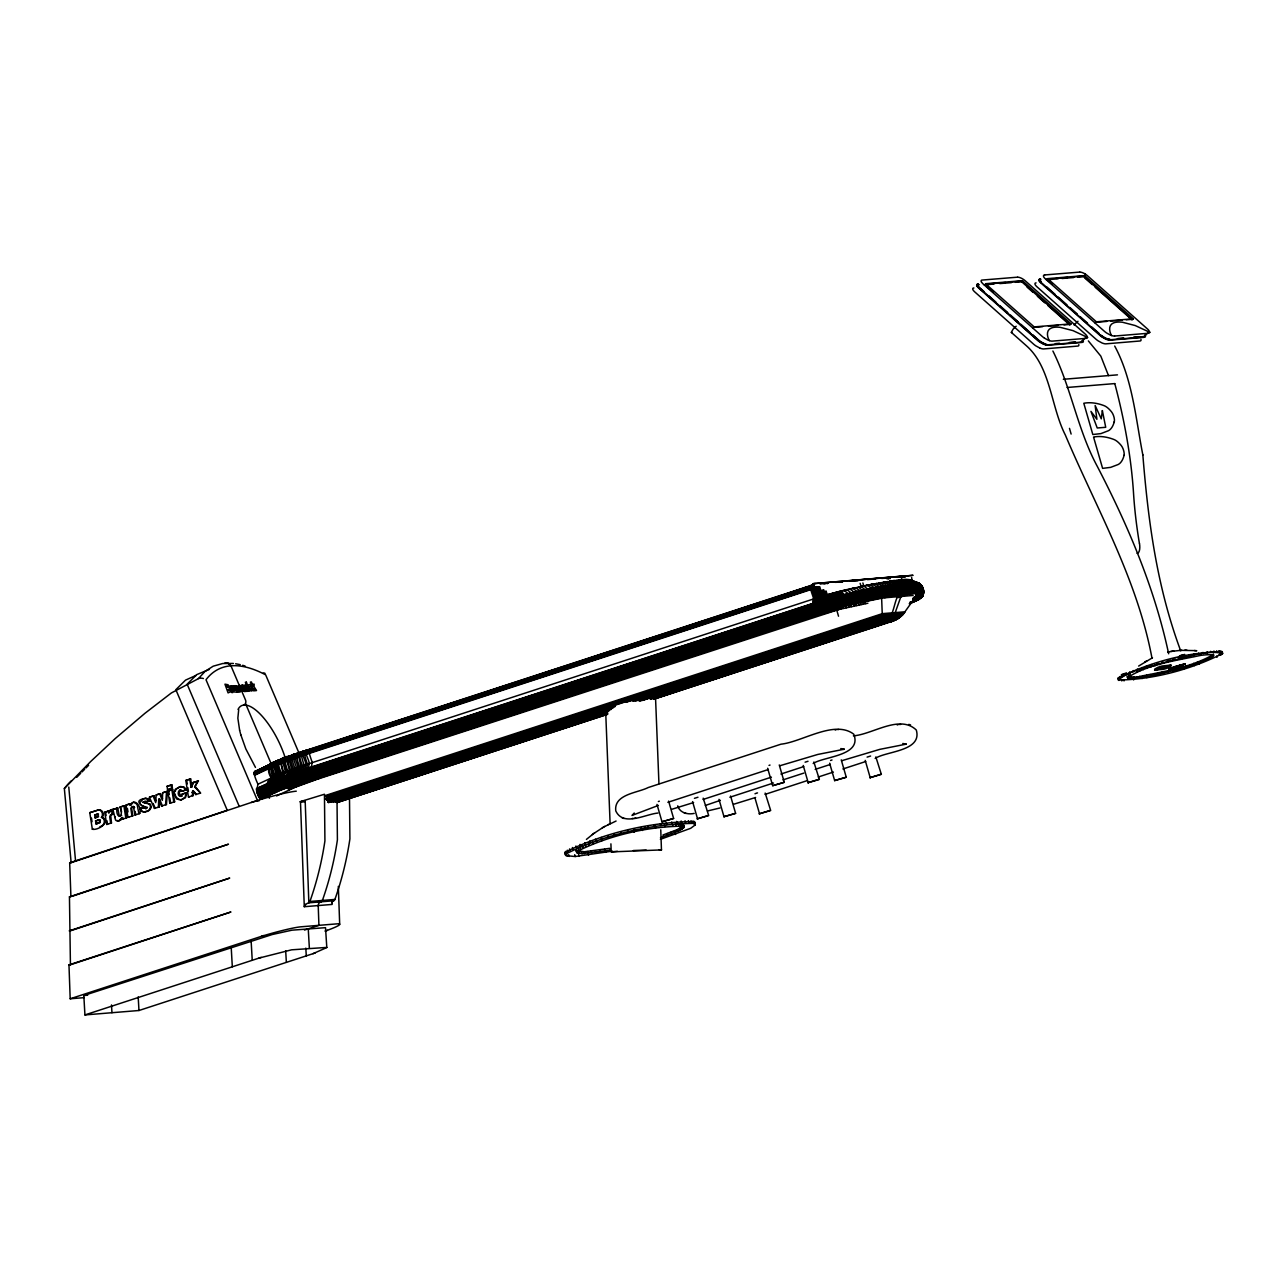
<?xml version="1.0" encoding="UTF-8"?>
<svg xmlns="http://www.w3.org/2000/svg" width="1287" height="1287" viewBox="0 0 1287 1287"><rect width="100%" height="100%" fill="white"/><g stroke="black" fill="none" stroke-linecap="round" stroke-linejoin="round"><path stroke-width="1.5" d="M922.94 595.398L920.945 593.677L915.877 593.21L894.175 595.672L851.238 604.472L822.94 612.194L307.786 780.356L280.743 790.089L260.521 799.34L256.628 791.006L257.947 784.217C258.397 784.909 249.839 768.162 257.368 771.621M909.217 603.732L920.704 598.326L922.65 596.122L923.197 592.857L919.867 595.833L913.207 598.841M258.494 796.331L278.555 787.177L306.145 777.235L820.559 609.298L847.602 601.737L889.977 592.808L912.805 589.639L923.294 590.846L922.731 596.106L923.004 593.323L919.159 592.133L898.696 593.806L854.407 602.622L820.35 611.856L307.207 779.407L279.922 789.221L259.797 798.407M911.067 587.258L921.235 587.532L923.133 588.642L923.069 589.993L920.543 584.604L923.004 588.481L923.406 593.291L922.827 588.931L911.26 588.079L908.011 582.528L901.334 579.649L909.684 579.665L913.641 581.853M815.749 614.462L812.692 605.807L813.513 598.873C815.073 600.643 806.563 582.561 812.837 585.923L306.209 751.399C295.962 759.25 258.574 756.981 271.107 777.863C265.653 781.852 265.315 790.427 270.527 794.513M818.757 613.497L815.797 604.81L816.135 598.037L813.143 587.001L813.995 584.491M912.853 602.316C912.95 597.039 921.025 598.326 923.165 593.693M847.811 605.276L845.897 596.283L840.894 591.006L821.573 596.348L304.231 765.218L278.442 774.629L257.947 784.217M158.719 799.227L158.398 807.078L159.25 806.949L159.572 799.098L158.719 799.227L161.551 806.016L162.403 805.887L159.572 799.098M161.551 806.016L166.441 804.536L167.423 791.328L162.661 792.76L162.355 800.337L159.652 793.773L156.177 794.948L155.695 802.638L153.153 795.961L149.389 797.216L154.424 808.397L155.293 808.284L153.121 803.49M254.585 775.289L275.772 765.379L301.56 755.952L810.842 589.623C810.102 584.974 817.84 584.813 810.569 587.837M166.57 791.457L165.589 804.665L166.441 804.536M897.377 577.3L901.463 576.962M851.238 604.472L850.627 598.471L848.23 593.597L843.902 590.315L840.894 591.006M259.121 797.393L279.182 788.239L306.644 778.362L814.671 612.451C849.919 602.493 887.033 589.977 923.471 591.94M854.327 603.764L853.748 597.747L851.544 593.162L846.878 589.623L843.902 590.315M910.729 603.153C938.577 590.91 913.867 586.341 896.733 592.084C868.902 596.862 841.199 602.879 814.333 611.711L306.306 777.621L278.748 787.531L258.703 796.685M857.367 603.072L856.836 597.039L854.6 592.47L849.822 588.963L846.878 589.623M860.359 602.396L859.861 596.364L857.609 591.795L852.702 588.304L849.822 588.963M863.304 601.753L862.853 595.704L860.553 591.151L855.533 587.676L852.702 588.304M612.435 851.125L575.192 856.515L565.942 855.646L564.945 852.348C604.07 832.705 650.514 821.926 694.288 821.556L695.286 824.87L690.701 828.297L660.392 839.333M565.347 854.986L564.945 852.348M576.045 850.514L577.059 852.863L581.981 853.635L610.199 850.16L609.684 848.342L584.201 851.769L576.045 850.514L577.059 852.863M576.576 852.316L576.673 851.624C609.041 835.376 647.474 826.447 683.687 826.157L684.089 827.396L680.292 830.228L660.44 837.773M694.883 822.232L693.934 824.066M922.184 596.927L923.567 591.666L921.412 585.488L911.228 584.539L873.149 590.636L826.897 601.817L304.713 772.103L277.155 782.029L256.708 791.376M921.782 597.361L923.439 593.806L923.439 589.752L919.336 588.4L911.341 588.481L871.766 595.077L825.755 606.418L305.695 776.077L278.024 786.035L257.947 795.205M866.199 601.109L864.526 592.068L858.332 587.081L873.921 583.88C880.244 585.118 883.783 591.891 882.383 597.795M910.81 602.799L910.231 601.978M869.031 600.514L867.583 591.811L861.067 586.486L860.134 583.301M305.035 751.19C296.283 750.192 300.498 761.47 302.638 765.749L301.158 772.892L304.343 781.515M871.83 599.919L870.398 591.216L863.738 585.923L862.885 582.947M912.789 580.968L919.594 583.638L919.529 584.974M922.023 586.309L921.83 587.371L918.596 582.963L920.672 584.732L922.055 588.931L920.704 598.326M921.798 586.293L921.363 587.419L920.993 585.344M257.078 792.889L277.332 783.638L305.003 773.68L823.921 604.359L868.258 593.275L909.089 586.245L922.216 586.952L921.942 594.047M922.827 590.395L922.457 587.033M922.65 587.403L922.248 590.041L922.345 586.727L918.065 584.893L893.178 587.274L849.774 596.171L820.286 604.214L304.778 772.49L277.188 782.432L256.773 791.746M923.406 590.427L923.133 588.642M922.892 595.736L923.567 592.985M923.551 592.921L923.326 589.462M874.549 599.356C875.691 593.532 872.522 586.904 866.376 585.376M877.219 598.809C878.442 592.969 875.16 586.277 868.95 584.861M814.349 584.668L812.515 585.102L812.322 587.692L815.25 598.31L814.944 606.306L817.728 613.835M810.585 586.695L813.963 585.617L813.561 605.131L816.682 614.172L814.623 609.427L305.566 775.675L277.879 785.649L257.77 794.819M879.841 598.294C881.145 592.422 877.734 585.682 871.46 584.362M238.706 709.587L237.854 718.178L239.623 730.26M884.877 597.329C886.341 591.376 882.689 584.588 876.318 583.429M812.95 584.942C808.542 587.065 815.379 595.945 814.381 598.6C811.856 601.238 815.218 606.515 813.159 608.156L305.099 774.082L277.413 784.04L257.191 793.275M915.877 593.21L916.312 587.869L913.641 581.869M887.29 596.878C888.85 590.91 885.07 584.073 878.651 582.995M921.926 596.991L922.361 592.487L920.784 591.94L902.734 592.824L860.472 600.852L823.439 610.505L307.014 779.053L279.665 788.899L259.572 798.085M889.655 596.444C891.28 590.443 887.386 583.574 880.919 582.577M1124.13 455.196A6.676 2.542 71.9 0 0 1121.25 445.543A32.867 12.532 71.9 0 0 1113.689 439.398A199.405 76.046 71.9 0 0 1093.548 437.033L1102.605 468.371L1110.665 467.358L1118.13 464.527A49.421 18.838 71.9 0 0 1124.098 455.292L1124.098 455.164M891.955 596.042C893.661 590.025 889.639 583.124 883.139 582.191L885.279 581.837C891.827 582.689 895.945 589.607 894.175 595.672M911.453 602.863L911.695 601.769L910.182 602.348M912.161 602.589L922.168 596.187M309.54 779.777L306.451 771.138L307.48 764.14C305.807 759.346 302.059 749.758 307.207 749.903C303.78 753.394 309.62 759.941 309.121 763.593L308.22 770.559L311.293 779.214M896.331 595.318C898.181 589.237 893.934 582.271 887.354 581.499M291.57 785.971L288.175 777.428L290.733 769.899C288.288 766.521 284.894 754.262 292.857 755.662C285.73 754.198 291.409 767.985 292.133 769.401L289.704 776.881L293.082 785.44M898.406 594.996C900.337 588.883 895.977 581.885 889.365 581.177L894.964 580.373C901.672 580.92 906.354 587.966 904.23 594.16M140.106 802.364L143.018 799.163M913.513 602.043L913.11 598.037M921.283 597.844L921.798 592.551L916.183 595.881M1114.075 422.442L1114.301 421.686A7.465 2.847 71.9 0 1 1114.075 422.442A49.566 18.903 71.9 0 1 1108.38 430.743L1100.916 433.606L1092.824 434.523L1083.799 403.265A199.405 76.046 71.9 0 1 1103.94 405.598A32.867 12.532 71.9 0 1 1111.501 411.808A6.676 2.542 71.9 0 1 1114.397 421.444M900.433 594.691C902.412 588.545 897.956 581.531 891.296 580.887M923.31 593.886L922.811 594.771M923.02 595.334L923.342 594.208M299.839 753.522C292.535 750.353 300.128 767.309 299.517 766.811L297.764 774.05L300.997 782.657M902.364 594.417C904.423 588.239 899.854 581.209 893.162 580.614M914.156 601.785L914.526 597.892L922.859 592.873L921.267 596.348L913.191 600.434M914.767 601.528L914.333 596.669M906.016 593.934C908.204 587.709 903.426 580.646 896.685 580.147M918.419 592.937L902.847 614.671L897.425 618.983L890.958 621.75L880.71 622.795L882.351 616.763L881.643 598.326M915.347 601.27L915.668 596.541L914.413 597.071M907.737 593.725C909.989 587.483 905.099 580.405 898.342 579.954L899.919 579.793C906.692 580.18 911.679 587.29 909.378 593.548M915.91 601.029L916.312 596.701L922.827 592.454M898.02 597.618L910.906 593.404L911.26 588.079M916.457 600.788L916.875 596.444L915.717 594.288M112.371 809.475L108.655 812.757L110.167 810.134L112.371 809.475L113.127 814.14L110.409 814.977L109.717 816.811L110.634 823.117L111.486 822.988L110.746 815.572L112.178 814.365M916.955 600.562L916.811 593.79M910.874 593.404L911.051 587.258L907.657 582.271L868.612 588.786L824.018 599.758L304.585 769.224L276.319 779.439L256.499 788.593M923.229 594.61L922.329 596.541M917.454 600.337L917.583 594.337L920.334 592.76L920.044 598.841M912.226 593.323C914.703 586.985 909.426 579.842 902.605 579.568M897.554 596.669C893.435 604.343 893.709 618.838 883.477 622.57L650.08 698.921M901.608 594.594L894.095 615.797L890.781 620.061L886.92 622.297M331.998 900.466L332.143 904.423L304.279 906.708L305.148 904.166M913.529 593.259C916.038 586.904 910.681 579.745 903.844 579.504M917.904 600.112L917.47 592.551M811.534 585.81L812.708 585.022M914.751 593.21C917.309 586.856 911.872 579.681 905.018 579.472M918.339 599.887C919.079 597.988 919.545 592.631 917.164 593.162M918.741 599.694L918.516 592.487M916.939 593.227C919.465 587.387 914.671 579.182 907.657 582.271M917.904 593.259L917.904 586.325L913.722 582.078M918.789 593.323L918.805 586.389L914.687 582.126M919.594 593.42L919.61 586.486L915.572 582.191M920.302 593.532L920.334 586.599L916.376 582.287M919.224 599.42L919.224 592.583L917.325 593.548M920.945 593.677L921.508 588.754L919.529 584.234L909.394 583.976L869.996 590.54L824.468 601.753L304.633 771.347L277.155 781.225L256.58 790.636M922.312 594.256L922.216 586.952M922.602 594.514L920.446 593.146L913.657 592.857L889.751 596.058L847.811 604.906L821.733 612.194L307.593 780.051L280.453 789.816L260.28 799.034M146.75 803.136L143.066 802.139L150.096 800.787L148.649 798.825L145.367 798.39M144.128 811.968L149.372 810.376L151.351 807.351L150.338 804.102L144.466 802.943L144.771 801.19M198.439 780.919L193.854 782.464L191.103 787.354L193.002 782.576L198.439 780.919L194.707 787.017L200.547 793.082L195.56 786.888M315.202 952.959L138.964 1010.504L84.926 1014.928L83.816 995.494L272.217 934.539L291.956 930.179L325.514 927.67L326.801 947.554L313.014 953.667M814.478 598.632C845.591 590.073 877.943 580.759 910.536 579.954M147.394 807.769L145.801 808.847L144.546 807.544C137.371 806.434 140.412 813.191 144.981 811.856M304.729 751.318L307.207 749.903M297.587 753.506C291.522 754.214 298.407 765.298 297.989 767.342L296.09 774.629L299.356 783.22M296.155 784.33L292.841 775.771L295.013 768.371C293.774 765.524 288.513 753.297 296.509 754.102C289.945 753.764 296.573 766.28 296.493 767.856L294.45 775.192L297.747 783.783M286.39 758.719C278.072 754.922 282.432 770.881 284.186 772.345C279.617 776.817 280.325 784.314 284.54 788.593M193.5 790.668L193.243 795.543L192.39 795.656L192.648 790.797L196.251 794.529L194.417 791.955M304.343 752.332C297.329 747.827 304.842 766.698 304.231 765.218L302.912 772.313L306.065 780.936M194.707 787.017L197.587 781.048M295.913 753.909C287.274 753.667 291.618 764.945 293.565 768.886L291.248 776.318L294.61 784.893M886.711 578.619L889.88 577.96L886.92 578.523M673.616 818.452L662.001 821.782L673.616 818.452L668.596 801.093M735.601 813.368L723.986 816.698L735.601 813.368L730.582 796.01M772.683 785.681L784.282 782.303L772.683 785.681L767.647 768.275M846.267 777.235L834.652 780.565L846.267 777.235L841.248 759.877M1179.616 657.818L1180.871 657.223M294.047 754.938L300.402 752.541L298.793 752.911L298.198 754.793L301.061 766.28L299.421 773.085L302.67 782.078M287.258 787.564C283.204 783.252 282.352 775.948 286.711 771.396L284.009 759.845L285.296 757.609L289.672 756.322L287.564 756.885L286.615 758.88L289.366 770.414L286.679 777.589L287.612 782.367L290.106 786.518M271.267 763.609L276.013 761.743L271.927 763.062L270.045 765.958L272.715 777.107C267.342 781.145 267.149 789.607 272.233 793.709M283.237 789.108C278.925 784.845 278.298 777.251 282.979 772.827L280.293 761.26L281.724 758.976L285.714 757.625L283.542 758.542L282.641 761.212L285.441 771.878C280.968 776.399 281.74 783.783 285.891 788.094M922.039 588.481L922.248 586.663L919.594 583.638M923.358 593.709L919.819 597.055L913.223 600.048M268.903 765.411L275.788 761.325M304.552 750.981C299.726 752.943 306.692 762.081 305.839 764.671L304.665 771.717L307.786 780.356M888.883 578.072L889.414 578.008M288.69 756.289C278.314 757.287 276.222 764.446 281.789 773.294C277.027 777.67 277.574 785.36 281.966 789.607M99.968 826.688C104.665 826.238 106.258 818.741 101.448 817.39C103.78 814.88 101.995 809.378 98.15 810.118M101.448 817.39L102.3 817.261C105.373 813.77 101.383 807.914 96.959 810.327M277.735 760.504C270.206 761.614 272.426 771.251 275.418 775.916C270.206 780.051 270.254 788.271 275.128 792.422M634.234 813.03L632.014 815.427L658.381 805.421M121.686 815.443L119.257 815.926L117.777 807.995L112.918 809.459L115.54 820.044A3.427 3.041 81.8 0 0 117.439 820.929L119.031 820.768M289.832 757.432C281.676 753.474 286.744 769.996 288.031 770.897L285.215 778.522L288.674 787.049M1118.049 678.201C1149.516 662.338 1187.177 652.075 1222.296 651.737L1222.65 653.539C1191.183 669.401 1153.538 679.665 1118.403 680.003L1118.049 678.201L1118.982 680.469M1222.65 653.539C1205.935 649.163 1185.214 658.526 1167.743 661.341C1151.592 667.004 1131.402 668.886 1118.403 680.003M1127.396 677.67C1148.422 663.995 1176.382 660.633 1201.028 655.308C1238.432 651.093 1177.589 670.624 1172.827 670.704C1158.815 674.066 1144.69 677.927 1130.227 678.442C1121.572 675.852 1136.92 677.927 1139.671 676.431C1164.558 671.396 1191.183 667.342 1213.303 654.568L1213.657 655.775M1218.918 654.986L1222.296 651.737M916.247 596.283C931.112 587.725 918.886 598.133 913.223 599.243M318.243 905.565A3.829 3.523 85.3 0 1 321.348 901.737L322.394 900.45A306.821 282.464 85.3 0 0 337.403 839.864L337.001 799.05M889.108 578.04C890.588 578.941 884.314 578.201 890.459 577.927M279.536 790.572C274.968 786.373 274.598 778.49 279.52 774.195C276.045 770.189 274.388 758.349 282.448 759.587C274.758 758.075 278.619 771.428 280.646 773.744C275.788 778.088 276.255 785.858 280.743 790.089M84.105 997.65L70.19 998.776L68.967 964.88L70.431 964.767L69.45 896.83L70.914 896.717L69.675 862.821L71.139 862.692L64.35 788.513L66.972 785.343A171.798 67.069 85.4 0 1 71.573 780.614M565.476 854.15C604.584 834.507 651.029 823.728 694.819 823.374L695.398 824.034M1074.13 325.08L1075.015 324.067A9.459 2.14 -38 0 1 1077.991 321.267M663.513 836.807L662.998 834.99L677.396 829.584L683.558 825.594L684.089 827.396M277.075 760.939L275.708 764.896L278.442 774.629C273.439 778.892 273.729 786.856 278.378 791.055M277.107 760.762L279.906 760.955L275.627 761.454L274.694 763.931L277.397 775.064C272.313 779.278 272.522 787.338 277.252 791.521M269.144 765.025L275.112 761.759L273.648 765.765L276.383 775.498C271.235 779.665 271.364 787.805 276.174 791.972M176.303 789.076L179.472 786.856M922.666 595.35L912.451 601.109M64.35 788.513L90.653 761.55L115.219 738.561L144.981 713.271L171.38 692.953L198.423 678.635L204.955 671.46L213.208 666.183L222.731 663.513L233.381 663.448M76.721 777.348L80.663 773.31M81.982 771.975L84.62 769.304M85.939 767.985L88.594 765.331M899.243 577.123L901.157 577.123M275.788 761.631L276.737 760.923M1047.715 305.405L1069.835 325.032L1071.09 323.874L1022.425 280.679L1021.17 281.837L1015.33 282.32M1095.173 287.226L1132.045 319.948L1133.316 318.79L1084.651 275.595L1047.715 278.619L1046.444 279.778L1058.107 278.812M1084.651 275.595L1083.381 276.753L1077.541 277.236M1032.898 328.056L1034.169 326.898L1071.09 323.874M1095.108 322.973L1096.379 321.814L1133.316 318.79M1081.482 341.473L1085.536 337.773M1144.256 336.261L1148.503 332.416M272.41 762.934L270.849 766.988L273.584 776.721C268.243 780.791 268.13 789.172 273.15 793.291M586.422 839.397L593.194 833.944M921.572 597.055L910.89 602.429M887.853 578.297L890.25 577.943L887.612 578.297M132.786 802.718L130.807 805.324L130.534 803.715L126.029 805.067L127.96 817.293L128.813 817.165M888.078 578.12L889.623 577.992L887.66 578.49M593.902 833.413L603.217 827.3M592.358 834.555L594.674 832.834M274.356 761.952C266.586 763.175 269.047 772.892 271.895 777.493C266.473 781.499 266.2 790.025 271.348 794.127M1138.625 666.071L1152.492 657.754M1144.03 336.518L1133.316 337.596M1146.781 660.81L1144.786 662.001M1184.957 664.028L1182.415 665.556A10.087 0.837 -16.1 0 1 1177.653 667.116L1168.934 669.047L1171.99 667.583A10.103 0.853 -16.1 0 1 1176.785 666.006L1185.359 663.722L1183.284 664.092M603.989 826.849L616.087 821.026M602.396 827.766L604.761 826.415M180.92 796.444L182.094 794.111L186.856 792.679L185.441 797.811L180.566 799.967M182.352 796.01L179.601 796.267C176.303 794.047 179.472 787.065 182.368 791.151L186.213 789.864L185.795 788.834L183.735 786.807L179.81 786.663M610.907 843.838L611.228 851.849L617.374 851.302M660.762 829.809L661.454 849.903L611.405 851.897M276.432 761.824L271.927 763.046M1169.465 669.095L1170.623 668.532M180.437 789.993L179.215 792.872L181.065 796.412M607.866 824.758L608.687 824.34M254.794 771.396L285.022 757.818M254.504 771.846L272.458 763.159M254.392 772.136L273.101 762.564M254.311 772.441L273.359 763.239L270.704 764.285M254.263 772.795L275.949 762.628L301.351 753.345L813.947 585.955M254.247 773.165L275.82 763.062L301.319 753.748L813.304 586.486M254.263 773.551L275.74 763.497L301.319 754.15L813.529 586.808M254.295 773.97L275.675 763.963L301.335 754.584L810.601 588.256C820.8 584.314 813.657 606.997 819.787 613.175M254.359 774.404L275.675 764.43L301.383 755.035L816.843 586.743M254.456 774.838L275.708 764.896L301.464 755.485L816.955 587.194L822.94 612.194M256.483 788.915L277.429 779.327L304.569 769.562L819.755 601.367L851.334 592.889L893.403 584.443L914.043 582.335L920.961 585.022M256.483 789.237L277.349 779.681L304.552 769.899L812.531 604.005C846.251 593.693 880.952 584.507 916.215 582.705M256.483 789.574L277.268 780.067L304.552 770.237L812.547 604.343C846.605 594.031 881.675 584.427 917.325 583.059M256.499 789.928L277.22 780.453L304.569 770.607L812.58 604.697C847.313 594.53 883.22 583.542 919.529 583.783M256.628 791.006L277.155 781.627L304.665 771.717L816.859 604.472L845.897 596.283L883.365 588.256L909.636 584.298L920.575 585.07L917.1 582.4M256.869 792.132L277.22 782.834L304.842 772.892L812.885 606.965C848.149 596.798 884.7 585.118 921.46 585.987M256.966 792.502L277.268 783.236L304.922 773.278L820.462 604.987L846.524 597.731L891.28 588.384L913.143 585.553L919.996 585.842L922.506 587.194M257.464 794.047L277.622 784.845L305.325 774.887L817.599 607.609L865.781 595.077L911.051 587.258M258.124 795.575L278.185 786.421L305.839 776.463L821.379 608.172L851.013 600.096L894.465 591.183L916.441 588.69L922.119 589.333L923.616 591.409M258.301 795.961L278.362 786.791L305.984 776.849L814.027 610.939C849.452 601.029 886.614 588.159 923.278 590.427M258.912 797.055L278.957 787.885L306.483 777.991L814.494 612.081C849.758 602.219 886.759 589.414 923.262 591.666M259.347 797.747L279.424 788.577L306.821 778.715L822.216 610.472L851.286 602.541L894.529 593.677L916.408 591.183L922.039 591.843L923.439 593.806M260.038 798.728L280.18 789.526L307.4 779.729L815.379 613.835C850.08 604.311 887.483 590.878 923.085 593.999M276.56 795.945L294.659 787.451L316.795 779.407L839.204 609.378L838.384 606.547M118.967 820.704L121.863 817.599L123.053 819.111L122.715 817.47L120.769 820.125L118.179 820.897A3.427 3.041 81.8 0 1 116.972 820.382M270.029 764.044L272.329 762.934M269.401 764.655L271.171 763.416M273.198 762.821L272.024 763.207L276.045 762.29L275.273 762.644M904.182 576.721L905.292 576.866L898.31 577.236M917.583 594.337L915.974 595.077M1184.7 654.407L1179.455 655.903M1156.563 673.745L1161.952 672.457M904.52 576.689L895.849 577.252M96.895 817.261L98.456 815.813L97.008 814.253M98.6 816.762L95.061 817.872L94.659 814.961L96.847 814.398M275.579 761.727L276.448 761.357M916.312 596.701L914.478 597.49M274.501 761.92L277.349 760.971M273.584 762.757L282.336 759.008L281.242 759.089M276.866 761.373L280.051 760.279L277.3 761.437M275.434 761.518L280.518 759.41M274.807 762.033L276.078 761.357C268.404 762.58 273.005 772.345 274.485 776.318C269.208 780.421 269.176 788.722 274.115 792.856M276.946 760.987L278.282 760.569M278.587 761.18L279.504 760.794M181.805 799.645L185.199 797.103L186.004 792.808M276.399 761.116L279.649 760.199M277.879 760.585L282.706 758.558M914.526 597.892L913.175 598.439M277.397 760.697L281.274 759.346M276.785 761.212L278.121 760.504M277.831 760.778L279.182 760.086M280.646 759.797L282.722 758.96M281.033 759.877L282.062 759.459M281.821 760.167L282.834 759.764M1171.765 668.05L1173.905 667.213M279.488 759.845L281.596 758.992M278.909 760.344L280.293 759.636M280.888 759.362L282.336 758.928M283.43 758.493L286.068 757.673M284.556 758.751L286.792 757.898M283.188 758.349L284.684 757.753M282.593 758.751L286.888 757.174M281.917 759.636L812.612 585.698M283.317 758.831L294.224 754.665M830.582 760.488L831.997 759.973M755.002 793.757L755.919 793.419M1161.582 672.618L1157.817 673.745M285.296 757.609L287.435 756.756M284.781 758.075L286.277 757.351M286.551 757.174L288.095 756.724M287.242 757.223L288.787 756.869M286.052 757.609L292.213 755.405M288.449 756.772L290.009 756.418M289.495 757.206L290.701 756.756M287.821 756.659L292.905 754.842M287.339 757.126L293.211 754.874M288.658 756.643L294.546 754.391M291.924 756.306L293.179 755.855M658.349 801.544L659.346 801.19M769.015 765.395L770.012 765.057M705.373 805.453L720.366 800.337M1125.755 673.696C1129.278 671.669 1115.604 676.528 1124.291 674.179M1175.53 666.618L1177.235 666.006M1218.644 651.882L1219.899 651.302L1216.875 651.898M291.827 755.228L293.967 754.391M291.216 755.936L292.792 755.163M293.516 754.938L296.798 754.262M293.436 754.568L295.35 753.909M295.769 754.922L297.104 754.455M294.836 754.085L296.766 753.426M294.401 754.423L303.056 751.463M296.042 753.732L298.439 752.911M295.511 754.423L303.314 751.56M297.876 753.619L300.675 752.654M297.136 753.651L298.632 753.136M299.549 753.313L300.949 752.831M299.179 752.589L301.11 751.93M298.793 752.911L301.592 751.962M167.037 786.309L171.879 784.845L172.442 788.207L168.42 789.558L167.567 789.687L167.037 786.309L171.879 784.845M93.195 829.134L92.342 829.246L89.768 812.66L97.812 810.199M189.302 796.862L188.449 796.975L185.827 780.421L190.669 778.957L191.956 787.242M96.445 810.585L89.768 812.66M185.827 780.421L190.669 778.957M167.567 789.687L172.442 788.207M106.982 820.816L107.545 824.307L106.692 824.436L104.714 812.226L109.218 810.874L109.508 812.644M116.924 808.123C115.508 819.996 124.839 817.792 119.9 807.126L124.726 805.662L126.673 817.888L122.185 819.224M167.841 791.022L172.699 789.558L174.646 801.785L169.787 803.249L167.841 791.022L172.699 789.558M104.714 812.226L109.218 810.874M117.777 807.995L112.918 809.459M124.726 805.662L119.9 807.126M130.534 803.715L126.029 805.067M155.92 800.852L154.006 795.833L149.389 797.216M162.532 798.567L160.505 793.661L156.177 794.948M167.423 791.328L162.661 792.76M145.608 802.123L150.096 800.787M180.228 790.025L181.515 791.28L186.213 789.864M100.37 820.173L100 822.683L96.042 823.953L95.56 820.816L98.327 820.044M300.032 752.895L306.756 750.884M302.381 752.348L303.829 751.865M182.094 794.111L186.856 792.679M96.042 823.953L99.694 822.313L99.067 819.98M144.546 807.544L139.881 808.96M92.342 829.246C98.037 830.63 111.036 822.152 102.3 817.261M106.692 824.436L111.486 822.988M127.96 817.293L132.802 815.829L131.66 808.22L133.365 806.354L134.475 807.335L131.966 806.547L130.807 808.349L131.95 815.958L132.802 815.829M133.623 807.448L134.894 814.961L139.736 813.497C142.246 807.206 134.411 796.701 129.939 805.437L129.681 803.844M154.424 808.397L159.25 806.949M188.449 796.975L193.243 795.543M195.399 794.642L200.547 793.082M71.139 862.692L256.547 800.723A36.937 3.089 -16.1 0 1 296.283 791.183M302.011 751.705L304.327 750.932M301.689 752.107L307.834 750.064M69.675 862.821L227.252 810.279L175.852 689.687L185.537 680.115L196.203 675.337M72.812 896.09L228.475 844.192L69.45 896.83M70.672 930.742L229.713 878.088L69.208 930.855M694.433 798.326L697.956 797.248M805.099 762.177L808.011 761.277M756.418 793.242L757.528 792.889M867.084 757.11L870.607 756.032M303.716 751.061L306.531 750.707M303.394 751.367L306.065 750.482M304.955 750.852L307.625 749.967M306.998 751.109L308.526 750.611M70.431 964.767L230.936 911.984L68.967 964.88M306.692 750.16L811.743 585.215M306.435 750.546L812.161 585.36M306.338 750.788L812.387 585.505M266.924 795.173L276.576 792.02M297.458 785.199L839.671 608.14M299.951 801.769L324.453 794.24L324.919 840.894A306.821 282.464 85.3 0 1 309.91 901.479L308.864 902.814A4.086 2.719 -23.7 0 0 305.502 904.906M325.064 795.623L882.335 613.642L905.228 611.775M325.627 796.396L882.367 614.591L904.488 612.773M325.917 796.766L882.367 615.041L904.085 613.272M326.351 797.071L882.383 615.492L903.683 613.738M326.625 797.409L882.383 615.926L903.265 614.221M326.914 797.747L882.367 616.344L902.847 614.671M327.204 798.053L882.351 616.763L902.396 615.122M325.579 798.986L882.335 617.165L901.946 615.556L898.133 616.811M325.852 799.275L882.319 617.551L901.495 615.99M326.271 799.517L882.287 617.937L901.013 616.409L897.2 617.647M326.56 799.774L614.913 705.614M626.367 701.865L882.255 618.307L900.53 616.811M326.834 800.031L615.025 705.919M626.479 702.171L882.222 618.661L900.031 617.197L894.32 619.079M327.123 800.273L615.138 706.209M632.303 700.611L882.174 618.999L899.533 617.583L888.094 621.315M327.397 800.498L615.25 706.499M632.4 700.884L882.126 619.337L899.018 617.953M327.799 800.659L612.58 707.657M633.606 700.788L882.078 619.658L898.503 618.307L650.562 699.356M328.072 800.852L612.692 707.914M633.703 701.045L882.013 619.964L897.956 618.661L654.97 698.165M328.346 801.045L612.789 708.156M635.698 700.675L881.949 620.254L897.425 618.983M328.619 801.206L610.971 709.008M635.778 700.9L881.885 620.527L896.862 619.304L654.166 698.68M328.877 801.367L611.148 709.41M637.757 700.498L881.82 620.801L896.315 619.61M329.536 801.592L608.461 710.504M327.879 802.332L608.622 710.826L328.394 802.509M639.205 700.997L881.386 621.927L893.998 620.704M328.635 802.573L608.767 711.1M640.443 700.884L881.273 622.104L892.792 621.154L654.343 699.018M331.402 802.026L606.274 712.419M642.422 700.45L880.952 622.57M348.825 796.733L606.772 712.499M656.45 696.267L880.002 623.262M348.648 797.039L606.45 712.853M656.097 696.637L879.52 623.664M333.317 802.364L606.193 713.255M344.289 799.114L607.689 712.885M655.019 697.634L880.453 623.809M335.698 802.171L606.676 713.674M343.806 799.774L607.625 713.465M343.372 800.176L606.885 714.012M337.049 802.541L607.657 714.172M653.587 699.211L895.736 619.9L881.74 621.042M337.596 802.444L607.512 714.333M332.03 902.75A4.086 2.606 18.9 0 1 333.751 900.627L334.893 899.436L333.848 900.755L308.864 902.814L309.91 901.479L334.893 899.436A306.821 282.464 85.3 0 0 349.903 838.851L349.501 798.037M322.394 900.45L318.066 901.865L321.348 901.785M667.873 802.316L768.371 769.497M779.761 765.781L817.824 754.439L844.095 749.243L840.781 748.551M70.19 998.776L263.867 935.536M693.613 802.541L671.701 809.314M703.104 799.452L771.428 777.139M780.919 774.034L803.699 766.602M813.175 763.497C823.873 756.338 862.435 755.952 853.764 734.201C834.587 719.481 802.123 741.955 781.032 744.176L648.181 787.547C637.628 792.985 613.722 794.111 615.765 810.907C623.375 827.058 645.414 814.14 657.93 813.062M304.456 930.067L318.919 925.337L318.211 905.565M729.858 797.248L773.471 783.011M782.946 779.906L803.812 773.101M815.186 769.385L830.356 764.43M841.746 760.714L879.809 749.356L906.08 744.176L902.766 743.484M327.429 930.34L325.032 931.128A36.937 3.089 -16.1 0 0 336.647 923.889L301.19 926.785A36.937 3.089 -16.1 0 0 261.454 936.325M84.926 1014.928L261.164 957.383M755.614 797.473L733.687 804.246M765.089 794.369L806.852 780.742M818.226 777.026L833.413 772.055M842.905 768.966L865.684 761.534M875.16 758.429C886.132 751.061 922.522 751.399 916.296 730.035C899.758 714.076 872.57 734.459 853.394 735.842M811.051 585.456L812.499 584.974M810.923 585.617L812.901 585.118M810.713 586.084L814.14 584.588L812.515 585.102M810.633 586.373L813.979 585.295M810.553 587.049L813.094 586.228M810.553 587.419L813.979 586.325M811.984 585.07L813.078 584.716M811.727 585.36L814.333 584.314M811.711 589.333L818.789 586.631M814.156 607.834L843.194 599.42L873.986 592.503L909.249 586.631L922.377 587.339L921.637 585.842M814.623 609.427L863.062 596.508L911.244 588.079M1179.745 665.17L1181.305 664.671M1183.3 654.922L1180.292 655.743M1181.418 657.046L1185.407 656.048M304.971 800.594L303.426 801.061M251.206 802.461L255.534 801.254M258.977 958.091L291.602 949.822L326.85 947.409M825.981 583.59L824.661 583.848M825.257 583.252L828.233 582.963M826.753 583.268L827.525 583.494L825.997 583.172M143.275 798.841L146.219 798.278L149.244 800.916M145.222 798.407C127.622 801.351 153.33 810.247 143.694 807.673M827.525 583.494L828.152 582.979L819.98 583.687M145.222 811.824C149.582 811.984 152.912 805.292 148.102 803.458M303.04 801.174L300.675 801.688M180.679 786.534L175.45 789.204A6.435 5.711 81.8 0 0 174.212 792.953L176.432 798.889L181.419 799.838M95.994 814.51L98.52 814.124L97.667 814.253M889.703 622.055L890.958 621.75M1170.897 660.263L1167.872 661.035L1168.226 662.226M719.916 807.995L707.512 810.971M97.474 820.173L99.26 819.819M1172.393 659.877L1175.401 659.153M867.921 603.201L838.915 609.459L838.094 606.627M111.937 814.333L113.127 814.14M813.175 583.944L815.202 583.494M255.952 801.157L259.202 800.723M209.443 669.369L196.814 674.581L187.13 684.169L239.237 806.37M1167.759 652.059L1168.805 651.833M1168.21 651.962L1173.776 651.013M1170.8 651.463L1180.42 650.385M1155.42 670.141L1163.239 668.21A10.103 0.853 -16.1 0 0 1168.033 666.65L1171.106 665.17L1162.386 667.1A10.087 0.837 -16.1 0 0 1157.608 668.661L1154.536 670.06L1163.48 669.32A10.28 2.397 -12.4 0 0 1168.258 667.76L1170.961 666.151L1170.832 665.106M835.183 729.986L836.035 729.858M837.708 729.616L838.625 729.488M897.168 724.919L898.02 724.79M899.693 724.549L900.61 724.404M632.223 818.484L633.14 818.339M634.813 818.098L635.681 817.969M193.002 782.576L193.854 782.464M159.652 793.773L160.505 793.661M181.515 791.28L182.368 791.151M153.153 795.961L154.006 795.833M191.892 792.422L192.744 792.309M143.066 802.139L143.919 802.01M145.576 802.042L146.461 802.01L145.833 801.174M143.098 802.525L143.951 802.396M133.671 807.689L134.54 807.56M174.646 801.785L173.777 801.898L171.847 789.687M169.787 803.249L170.64 803.12L169.82 797.892M94.659 814.961L95.511 814.832L95.914 817.76L95.061 817.872M139.736 813.497L138.883 813.625L137.082 804.214L133.623 802.219M134.894 814.961L135.746 814.848L135.167 811.405M95.56 820.816L96.412 820.688L96.895 823.825M126.673 817.888L125.82 818.017L123.874 805.791M111.454 809.603L112.259 814.253M655.083 697.731L652.396 697.956M818.87 779.359L807.753 782.769L819.369 779.439L813.867 762.001M880.855 774.291L869.771 777.734L881.354 774.356L875.852 756.933M694.208 813.4C687.885 814.832 679.6 812.901 677.75 805.839M708.204 815.508L697.087 818.902L708.703 815.572L703.201 798.149M770.189 810.424L759.105 813.867L770.688 810.504L765.186 793.065M899.581 577.091L897.908 577.252M909.105 575.691L913.078 575.289L851.849 580.501M906.531 575.933L908.493 575.756M905.581 576.013L894.24 577.01M814.542 600.096L813.127 583.671L901.383 576.19L901.881 581.66M825.836 583.172L820.092 583.671M896.749 577.187L900.562 576.866M899.146 596.605L913.126 595.463M849.983 581.129L859.282 580.324M841.457 581.821L835.553 582.335L842.792 581.74L841.73 581.821M881.675 578.458L890.379 577.702M852.621 580.904L857.818 580.678M867.438 579.633L875.031 578.989M884.619 597.795L903.12 596.267M875.466 598.568L877.847 598.358M1017.55 277.172L982.287 280.051A9.427 2.558 36.9 0 0 981.402 281.966M1044.497 274.968L1079.761 272.088M1022.425 280.679L985.504 283.703L1034.169 326.898M986.164 284.105L1005.597 282.513M1009.475 282.191L1021.138 281.242L1069.803 324.421L1063.979 324.903M1048.374 279.006L1052.251 278.684M1056.144 278.362L1067.808 277.413M1073.631 276.93L1083.364 276.142L1132.029 319.337L1126.189 319.82M984.233 284.861L993.95 284.073M999.774 283.59L1011.437 282.641M1062 278.507L1073.664 277.542M1032.882 327.445L1042.599 326.657M1048.422 326.174L1058.139 325.386M1095.092 322.361L1106.756 321.412M1110.633 321.09L1122.296 320.125M1086.196 338.352L1052.364 341.119A14.961 4.054 36.9 0 1 1049.372 340.621A12.05 3.266 36.9 0 1 1047.908 340.041L1044.481 338.143M1114.574 336.036L1148.422 333.253A11.647 3.153 36.9 0 0 1149.629 332.303A8.639 2.333 36.9 0 0 1149.516 331.66L1148.889 330.518A5.18 1.4 36.9 0 0 1147.763 329.231L1087.451 275.691A5.068 1.367 36.9 0 0 1084.828 273.793M1055.613 343.597L1059.587 343.275M1069.529 342.455L1075.498 341.972M1117.824 338.497L1123.792 338.014M1133.734 337.194L1137.724 336.872M1055.179 343.983L1059.169 343.661M1071.106 342.68L1075.079 342.358M1117.406 338.899L1123.374 338.401M1144.352 336.969L1110.52 339.736A14.141 3.829 36.9 0 1 1106.08 338.69L1103.796 337.725M1047.875 345.222L1081.723 342.455A10.907 2.96 36.9 0 0 1082.882 341.747M1143.934 337.355L1110.086 340.122A14.141 3.829 36.9 0 1 1105.662 339.076L1102.219 337.146A6.145 1.657 36.9 0 1 1099.838 335.312L1041.054 283.14A4.858 1.319 36.9 0 1 1039.365 281.209M1063.335 379.295L1117.47 374.855M1067.068 387.484L1114.735 383.59M813.127 583.671L890.588 577.332M885.15 578.169L889.832 577.783L890.089 578.7M805.292 587.339L806.418 587.242M895.173 620.189L881.659 621.283L639.028 700.514L881.563 621.508L894.578 620.447M881.064 622.425L892.197 621.364M878.538 624.179L881.981 623.905M1159.86 667.905L1162.821 667.647M1177.203 666.569L1180.179 666.328M83.816 995.494L87.677 995.189M905.26 576.479L901.817 576.93M308.816 901.833L305.196 801.511L301.914 801.608L300.482 801.721L304.279 906.708M1180.967 650.353L1195.285 650.611M649.388 698.165L645.543 698.374M1179.648 650.434L1181.836 650.305M301.785 801.64L305.196 801.511M633.284 850.53L646.187 850.047M1186.083 650.208L1186.968 650.208M1184.667 650.225L1185.488 650.225M659.185 849.758L661.55 849.854M98.407 819.948L99.919 819.867M1195.848 650.659L1196.797 650.755L1194.368 650.53M180.92 786.55L183.703 787.435L185.36 789.993M916.698 582.528L918.371 583.059M235.634 663.754L240.283 664.671M1170.559 665.122L1162.161 665.99A10.28 2.397 -12.4 0 0 1157.367 667.551L1154.664 669.16L1155.066 670.189M910.376 579.777L911.518 580.083M143.066 811.566L143.967 811.807M908.783 724.388L910.569 724.919M684.266 812.885L686.051 813.416M622.264 817.969L624.066 818.484M242.648 665.299L245.061 666.022M917.728 582.544L920.382 584.781M918.049 582.786L920.253 584.153M919.529 584.234L920.8 584.942M179.183 799.758L175.949 796.991M910.987 579.906L919.722 583.622M909.684 579.665L920.559 584.443L919.095 583.124M908.059 579.504L919.738 584.266M907.126 579.472L918.21 583.654M906.112 579.456L913.303 582.577M1039.735 348.005L1035.955 345.946A6.145 1.657 36.9 0 1 1033.558 344.112L974.79 291.94A5.1 1.384 36.9 0 1 972.908 289.672A9.427 2.558 36.9 0 1 973.873 287.982M1043.837 343.742L1040.427 341.843A6.145 1.657 36.9 0 1 1038.046 340.025L979.262 287.838A4.858 1.319 36.9 0 1 977.573 285.907L977.444 285.73M1042.599 343.356L1040.572 342.197A5.566 1.512 36.9 0 1 1038.11 340.363L1021.958 326.013M1104.889 337.709L1103.2 336.727A5.566 1.512 36.9 0 1 1101.318 335.36M1104.922 338.111L1102.782 337.114A5.566 1.512 36.9 0 1 1100.9 335.746M1149.886 332.384L1135.214 325.547L1122.441 322.249A82.77 22.41 36.9 0 0 1113.48 322.973C1108.22 324.919 1109.169 331.676 1111.582 335.521A12.05 3.266 36.9 0 1 1110.118 334.942L1106.707 333.043A6.145 1.657 36.9 0 1 1104.31 331.226L1045.527 279.038A4.858 1.319 36.9 0 1 1043.837 277.107L1043.725 276.93A9.427 2.558 36.9 0 1 1044.626 275.08M1087.66 337.467L1072.988 330.63L1060.215 327.332A82.77 22.41 36.9 0 0 1051.27 328.072C1046.009 330.003 1046.958 336.776 1049.372 340.605M911.952 580.26L911.646 577.413M1103.763 337.467L1102.637 336.76A6.145 1.657 36.9 0 1 1100.256 334.926M921.412 585.488L922.135 586.454M1011.421 332.48L1026.672 345.994C1050.787 367.471 1050.9 406.74 1065.33 435.022C1096.411 508.494 1137.145 578.7 1151.978 658.14M1084.844 278.056L1092.229 284.604M1047.715 278.619L1096.379 321.814M1046.428 279.166L1052.332 284.395M1046.395 286.631L1055.211 294.466M1058.155 297.072L1066.971 304.89M1069.899 307.496L1077.251 314.012M1080.179 316.618L1087.531 323.15M1091.939 327.059L1099.275 333.574M1100.337 335.263L1041.473 282.754A4.858 1.319 36.9 0 1 1039.783 280.823L1039.671 280.63M1027.058 287.081L1032.962 292.31M1037.386 296.235L1044.754 302.783M987.161 286.872L993.065 292.117M984.185 291.731L979.391 287.451M988.593 295.64L995.929 302.155M1000.337 306.065L1007.689 312.596M1010.633 315.202L1017.969 321.718M1020.913 324.324L1029.729 332.143M1032.657 334.749L1038.545 339.977A5.566 1.512 36.9 0 0 1040.99 341.811L1043.017 342.969A12.162 3.298 36.9 0 0 1045.591 343.983M983.767 292.117L978.973 287.838M988.175 296.026L995.511 302.542M999.919 306.451L1007.271 312.982M1010.198 315.588L1019.014 323.407M142.278 811.164L141.12 809.829M1088.352 340.91L1100.819 356.129L1108.493 375.611M311.422 749.661C305.083 746.315 313.561 764.349 312.049 762.644L311.181 769.578L314.253 778.233M840.025 591.232L844.481 596.637L846.492 605.598M839.14 591.457L843.419 596.911L845.462 605.855M838.255 591.682L842.358 597.184L844.433 606.129M920.929 585.698L922.618 588.079M837.354 591.907L841.28 597.458L843.403 606.386M836.453 592.149L840.186 597.747L842.341 606.66M267.036 795.141L269.482 798.23M835.553 592.39L839.108 598.021L841.296 606.949M921.202 585.07L922.538 587.097M923.229 592.084L923.229 594.53L923.294 593.178M834.636 592.631L837.998 598.326L840.234 607.223M833.703 592.873L836.904 598.616L839.156 607.512M1114.703 346.058C1132.624 379.295 1135.713 418.516 1142.856 455.051M1052.895 351.029C1071.267 387.902 1077.589 430.003 1097.393 466.57C1128.216 525.965 1154.616 588.095 1168.66 653.78M813.69 589.929L817.342 598.069M819.529 613.255L816.65 605.759L817.342 597.651L814.43 587.033M255.47 767.406L245.833 748.921L240.766 734.684M832.786 593.13L835.778 598.922L838.094 607.802M981.514 282.014L981.611 282.191A4.858 1.319 36.9 0 0 983.3 284.137L1042.1 336.309A6.145 1.657 36.9 0 0 1044.481 338.143M977.026 286.116L977.139 286.293A4.858 1.319 36.9 0 0 978.828 288.224L1037.628 340.411A6.145 1.657 36.9 0 0 1040.009 342.229L1043.419 344.128A14.141 3.829 36.9 0 0 1047.827 345.173M831.852 593.387L837.017 608.091M147.361 807.351L141.908 805.775L140.251 804.053M1144.786 335.215L1145.028 335.762A10.907 2.96 36.9 0 1 1143.87 337.291M820.833 612.853C816.36 604.906 818.403 595.447 815.041 587.306M830.919 593.645L835.923 608.397M821.878 612.515C817.615 604.552 819.192 595.189 815.942 587.017M922.666 587.725L922.94 588.835M829.986 593.902L834.845 608.703M824.002 611.872L817.985 587.371M299.292 753.764L265.653 674.855A239.495 87.934 63.9 0 0 206 679.745L257.625 800.836M230.92 665.813A5.663 5.228 83.8 0 0 224.726 663.288A5.663 5.212 86.8 0 1 230.952 665.813L245.624 700.273A3.861 3.555 85.3 0 1 244.015 705.035M245.688 703.941L270.897 763.078M825.08 611.534L818.902 587.081M829.053 594.16L833.751 609.008M826.141 611.212L819.835 586.808M1145.382 335.199L1145.462 335.376A10.907 2.96 36.9 0 1 1144.288 336.904M1140.909 339.301L1140.974 339.462A10.907 2.96 36.9 0 1 1139.799 341.007L1106.032 343.838A14.366 3.893 36.9 0 1 1101.978 342.937L1098.165 340.862A6.145 1.657 36.9 0 1 1095.784 339.028L1037 286.84A5.1 1.384 36.9 0 1 1035.134 284.572A9.427 2.558 36.9 0 1 1036.083 282.899M1184.603 664.076L1169.191 669.111M827.235 610.891L821.83 590.234M827.798 582.995L826.817 583.075M828.12 594.433L832.657 609.314M1180.678 650.804C1156.884 586.759 1148.229 521.718 1142.824 454.761M828.313 610.569L822.763 589.961M824.854 583.252L823.777 583.365M829.391 610.263L823.696 589.687M824.002 583.719L822.924 583.413M828.731 599.758L826.109 590.99M830.485 609.941L825.176 591.264M1221.717 651.27L1222.071 652.477M1221.733 653.088L1222.087 654.295M1220.575 650.965L1220.929 652.171M1220.607 653.973L1220.961 655.18M1218.886 650.82L1219.239 652.01M1216.665 650.82L1217.003 652.026M1216.714 656.113L1217.052 657.303M1213.931 650.981L1214.268 652.187M1213.303 654.069L1213.657 655.276M1212.837 655.196L1213.191 656.402M1210.713 651.302L1211.051 652.509M1211.904 655.936L1212.257 657.126M1210.52 656.756L1210.858 657.963M1207.045 651.785L1207.399 652.976M1208.67 657.689L1209.024 658.896M1206.418 658.703L1206.772 659.909M1202.991 652.396L1203.329 653.603M1203.763 659.781L1204.117 660.987M1200.691 654.102L1201.028 655.308M1198.567 653.169L1198.905 654.375M1200.739 660.923L1201.093 662.129M1198.647 662.934L1198.985 664.14M1197.393 662.113L1197.73 663.32M1193.837 654.069L1194.175 655.26M1193.66 655.26L1194.014 656.45M1193.741 663.336L1194.272 665.652M1189.751 656L1190.089 657.19M1188.834 655.083L1189.188 656.29M1189.815 664.591L1190.169 665.797M1186.244 655.646L1186.582 656.853M1188.931 665.958L1189.268 667.165M1185.617 656.837L1185.97 658.043M1183.638 656.209L1183.992 657.416M1185.697 665.846L1186.035 667.036M1181.321 657.77L1181.659 658.976M1183.734 667.47L1184.088 668.677M1181.402 667.084L1181.739 668.291M1178.297 657.448L1178.635 658.638M1176.978 668.323L1177.315 669.513M1172.859 658.751L1173.213 659.958M1172.473 669.513L1172.827 670.704M1167.406 660.151L1167.743 661.341M1167.952 670.656L1168.306 671.862M1163.384 662.226L1163.721 663.416M1161.968 661.582L1162.306 662.789M1163.464 671.75L1163.802 672.94M1158.96 663.448L1159.314 664.655M1156.627 663.078L1156.965 664.269M1159.04 672.763L1159.394 673.97M1154.664 664.703L1155.018 665.894M1154.745 673.696L1155.082 674.903M1151.431 664.575L1151.768 665.781M1150.53 665.958L1150.884 667.149M1150.61 674.549L1150.948 675.739M1146.444 666.087L1146.781 667.293M1146.62 667.197L1146.974 668.403M1146.685 675.289L1147.039 676.479M1146.524 676.479L1146.878 677.686M1142.969 668.42L1143.323 669.626M1141.714 667.599L1142.052 668.806M1143.033 675.916L1143.371 677.123M1139.606 669.61L1139.96 670.817M1141.794 677.38L1142.132 678.571M1069.481 428.362L1071.122 434.073M1139.671 676.431L1140.009 677.638M1137.29 669.079L1137.644 670.286M1136.598 670.752L1136.936 671.959M1136.646 676.817L1136.984 678.024M1133.236 670.527L1133.59 671.717M1133.976 677.091L1134.33 678.297M1133.3 678.764L1133.654 679.954M1131.723 677.235L1132.061 678.426M1129.584 671.894L1129.938 673.101M1129.841 673.777L1130.195 674.983M1129.873 677.235L1130.227 678.442M1128.458 674.613L1128.796 675.82M1128.474 677.107L1128.828 678.313M1127.525 676.849L1127.879 678.056M1126.382 673.214L1126.72 674.404M1127.042 675.965L1127.396 677.171M1123.648 674.436L1124.001 675.627M1123.696 679.729L1124.05 680.92M1121.427 675.546L1121.781 676.753M1121.476 679.729L1121.814 680.936M1119.754 676.56L1120.092 677.766M1118.612 677.445L1118.966 678.651M888.336 577.911L888.609 578.86M864.912 600.9L865.701 603.635M862.612 601.254L863.432 604.086M860.295 601.721L861.116 604.552M857.93 602.219L858.751 605.051M855.517 602.718L856.322 605.55M853.04 603.249L853.86 606.08M850.53 603.796L851.351 606.627M847.972 604.359L848.793 607.191M845.382 604.938L846.202 607.786M842.744 605.55L843.548 608.381M840.057 606.161L840.878 608.992M837.885 606.676L838.706 609.507M837.37 606.804L838.191 609.636M836.84 606.933L837.66 609.781M836.325 607.078L837.145 609.909M836.309 608.542L838.529 616.216M835.794 607.223L836.614 610.054M834.732 607.496L835.553 610.344M834.201 607.641L835.022 610.488M833.654 607.786L834.475 610.633M833.123 607.947L833.944 610.778M832.576 608.091L833.397 610.923M832.029 608.252L832.85 611.084M829.713 603.088L830.405 605.501M830.405 608.719L831.225 611.55M829.858 608.864L830.678 611.711M829.311 609.024L830.131 611.872M828.78 609.185L829.6 612.033M828.233 609.346L829.053 612.194M827.702 609.507L828.522 612.355M827.171 609.668L827.991 612.515M826.64 608.719L827.75 612.58M826.109 610.006L826.93 612.837M825.578 610.167L826.399 612.998M825.064 610.328L825.884 613.159M824.549 610.488L825.369 613.32M824.034 610.649L824.854 613.497M823.535 610.81L824.356 613.658M822.94 611.003L823.76 613.851M865.218 760.392L870.237 777.766M829.632 763.207L834.652 780.565M803.233 765.475L808.252 782.834M779.262 764.945L784.282 782.303M755.115 798.471L759.571 813.899M718.966 799.34L723.986 816.698M692.567 801.608L697.586 818.966M694.288 821.556L695.286 824.87M692.985 821.074L693.516 822.876M691.006 820.768L691.521 822.57M688.336 820.639L688.867 822.457M685.038 820.704L685.553 822.522M683.654 824.903L684.185 826.704M682.094 823.937L682.625 825.755M682.882 826.415L683.397 828.233M681.129 820.961L681.66 822.763M680.453 823.68L680.968 825.498M681.611 827.364L682.126 829.166M679.777 828.426L680.292 830.228M678.249 823.583L678.764 825.401M676.672 821.396L677.187 823.197M677.396 829.584L677.911 831.402M675.514 823.648L676.045 825.45M674.485 830.839L675.578 834.507M671.685 822.007L672.811 825.659M671.09 832.174L671.621 833.976M666.248 822.795L666.763 824.597M664.462 824.71L664.993 826.527M667.245 833.558L667.776 835.36M656.981 804.407L662.001 821.782M660.408 823.744L660.923 825.546M655.131 826.141L655.662 827.959M654.23 824.838L654.761 826.656M647.795 826.077L648.326 827.895M644.481 826.769L644.996 828.571M641.956 828.651L642.47 830.469M641.167 827.461L641.682 829.262M634.394 828.941L634.925 830.742M633.622 830.453L634.137 832.255M627.589 830.517L628.12 832.319M620.801 832.174L621.331 833.976M614.124 833.896L614.639 835.697M607.609 835.649L608.124 837.451M605.469 850.562L606 852.38M601.335 837.435L601.866 839.237M604.568 849.259L605.099 851.061M601.335 838.947L601.849 840.765M596.718 840.411L597.232 842.229M599.742 850.047L600.273 851.849M595.382 839.221L595.897 841.022M595.237 850.691L595.768 852.509M592.454 841.843L592.985 843.661M589.8 840.974L590.331 842.792M588.609 843.242L589.14 845.044M591.119 851.206L591.65 853.008M587.435 851.56L588.545 855.212M584.668 842.712L585.746 846.379M584.201 851.769L584.716 853.571M582.319 845.816L582.85 847.618M580.019 844.385L580.534 846.202M579.938 846.975L580.469 848.793M581.467 851.817L581.981 853.635M578.104 848.036L578.619 849.854M579.263 851.721L579.777 853.522M577.622 851.463L578.136 853.281M578.587 854.455L579.102 856.257M575.916 845.993L576.431 847.811M574.678 854.697L575.192 856.515M572.409 847.506L572.924 849.323M569.53 848.921L570.044 850.723M567.31 850.192L567.84 852.01M568.709 854.648L569.24 856.45M566.714 854.327L567.245 856.145M565.781 851.351L566.296 853.152M318.709 775.675L319.53 778.506M317.294 776.125L318.114 778.973M315.975 776.576L316.795 779.407M314.671 777.01L315.492 779.842M313.385 777.428L314.205 780.276M312.114 777.863L312.934 780.694M310.875 778.297L311.695 781.129M309.636 778.715L310.457 781.563M308.43 779.15L309.234 781.981M307.223 779.568L308.043 782.399M306.049 779.97L306.869 782.818M304.906 780.389L305.727 783.22M303.78 780.791L304.601 783.638M302.67 781.209L303.491 784.04M301.592 781.595L302.413 784.443M300.531 781.997L301.351 784.829M299.501 782.383L300.305 785.231M298.487 782.769L299.308 785.601M297.506 783.156L298.327 785.987M296.541 783.526L297.361 786.357M295.206 782.48L296.444 786.727M294.723 784.266L295.527 787.097M293.838 784.62L294.659 787.451M293.002 784.973L293.822 787.805M291.779 783.896L293.002 788.143M291.393 785.649L292.213 788.481M290.637 785.987L291.457 788.818M289.913 786.309L290.733 789.14M288.803 785.199L290.042 789.462M288.143 785.504L289.366 789.768M287.886 787.242L288.706 790.089M239.591 730.147L240.782 734.78M115.186 817.744L114.961 816.666M175.161 794.272L175.499 795.8M921.202 593.05L921.331 593.87M171.026 784.957L171.589 788.336M105.566 812.097L106.129 815.588M186.679 780.292L187.258 783.976M187.854 787.66L188.433 791.344M168.71 790.91L169.257 794.401M127.429 808.429L127.992 811.936M108.365 810.987L108.655 812.757M189.816 779.069L191.103 787.354M121.01 808.67L121.525 811.984M91.49 818.065L92.053 821.766M923.39 589.864L923.599 590.91M75.579 861.244L68.774 787.065M308.253 928.812L309.363 948.246M305.823 948.101L306.274 955.871M285.682 950.723L286.357 962.37M251.126 940.861L252.236 960.295M231.21 947.377L232.32 966.794M138.192 996.91L138.964 1010.504M111.502 1004.938L111.953 1012.708M655.533 697.618L658.944 783.751M605.678 711.631L610.118 823.809M923.599 590.99L923.583 592.084M338.32 886.405L339.688 924.291M1087.402 337.387L1087.402 337.242A8.639 2.333 36.9 0 0 1087.29 336.76L1086.678 335.601A5.18 1.4 36.9 0 0 1085.536 334.33L1025.24 280.791A5.068 1.367 36.9 0 0 1022.618 278.893A6.515 1.77 36.9 0 0 1021.749 278.394A9.797 2.654 36.9 0 0 1017.663 277.268M238.047 709.427A47.86 17.568 63.9 0 1 260.794 714.735A47.86 17.568 63.9 0 1 285.65 759.233M263.208 673.053A5.679 2.461 -37.1 0 1 265.058 673.487M198.375 678.571A5.679 3.684 -6.5 0 1 203.394 678.539M175.241 791.473A6.435 5.711 81.8 0 1 175.659 790.202M1137.064 553.297A14.463 5.518 71.9 0 0 1137.306 553.33A14.463 5.518 71.9 0 0 1139.526 543.613M1114.783 383.59A264.993 101.046 71.9 0 1 1133.59 494.128A255.083 97.281 71.9 0 0 1139.429 543.548M1084.828 273.793A6.515 1.77 36.9 0 0 1083.96 273.311A9.797 2.654 36.9 0 0 1079.873 272.184M1039.558 280.582A9.427 2.558 36.9 0 1 1040.572 278.796M1109.78 339.092A12.162 3.298 36.9 0 1 1108.911 339.092M1107.512 338.803A12.162 3.298 36.9 0 1 1105.26 337.918M1114.558 336.02A14.961 4.054 36.9 0 1 1111.582 335.521M1041.296 282.255A6.741 1.818 36.9 0 1 1040.7 279.601M1039.14 280.968A9.427 2.558 36.9 0 1 1040.153 279.182M1040.893 282.641A6.596 1.786 36.9 0 1 1040.7 279.971M1109.362 339.478A12.162 3.298 36.9 0 1 1104.841 338.304M977.348 285.666A9.427 2.558 36.9 0 1 978.361 283.88M1082.045 341.345A10.939 2.96 36.9 0 1 1081.788 341.425M1043.87 343.774A14.141 3.829 36.9 0 0 1048.245 344.787L1082.142 342.069A10.907 2.96 36.9 0 0 1083.3 340.492M1087.418 337.387A11.647 3.153 36.9 0 1 1086.18 338.336M979.069 287.339A6.741 1.818 36.9 0 1 979.246 284.7M976.93 286.052A9.427 2.558 36.9 0 1 977.927 284.266M1078.812 344.594A10.907 2.96 36.9 0 1 1077.589 346.09L1043.821 348.922A14.366 3.893 36.9 0 1 1039.751 348.021M978.683 287.741A6.596 1.786 36.9 0 1 978.49 285.07M1047.151 344.562A12.162 3.298 36.9 0 1 1046.942 344.594M1046.733 344.594A12.162 3.298 36.9 0 1 1042.631 343.404M1012.226 332.496A6.708 1.528 -38 0 1 1011.276 332.352L1013.207 329.038A9.459 2.14 -38 0 1 1016.183 326.238M230.936 691.586L228.089 692.905L224.935 684.153L228.089 684.748L230.936 691.586M253.989 688.32L254.585 690.733L253.555 690.813L250.386 682.078L251.448 681.981L253.024 686.357L252.928 684.217L254.15 684.121L254.086 686.711L256.531 690.572L255.389 690.669L253.989 688.32M252.558 689.993C251.721 693.243 248.488 688.288 248.536 686.679A3.7 1.351 63.9 0 1 248.391 684.974L249.726 684.443L251.592 686.84C247.844 683.88 250.868 691.827 252.188 688.352L252.558 689.993M236.486 685.971L235.199 685.681L237.516 692.133L238.578 692.036L237.258 687.306L239.366 691.972L240.412 691.891L238.079 686.132L236.486 685.971M243.227 690.91C240.476 693.854 236.181 677.107 243.227 690.91M230.84 686.116L230.856 686.985L229.536 686.132L231.885 692.583L232.931 692.503L230.84 686.116M1102.364 410.617L1101.27 418.854L1095.14 405.502L1096.894 419.289L1090.942 411.373L1097.232 427.992L1105.726 427.3L1102.364 410.617M235.054 690.202L232.77 685.874L231.724 685.955L234.282 691.988L236.953 692.181L234.62 685.73L233.574 685.81L235.054 690.202M229.408 690.475C226.979 691.28 228.829 687.21 229.408 690.475M228.121 687.29L226.785 686.035L228.121 687.29M246.396 682.174L245.35 682.271L245.994 684.057L247.056 683.96L246.396 682.174M242.374 685.086L241.377 685.167L244.53 691.553L245.592 691.473L244.578 687.564L246.428 691.392L247.49 691.312L245.93 684.797L244.9 684.877L245.865 688.658L243.179 685.022L244.112 688.835L242.374 685.086M247.329 684.684L246.267 684.764L248.6 691.216L249.662 691.135L247.329 684.684M906.08 744.176L905.067 744.208L906.161 744.272M844.095 749.243L843.082 749.275L844.175 749.34"/></g></svg>
